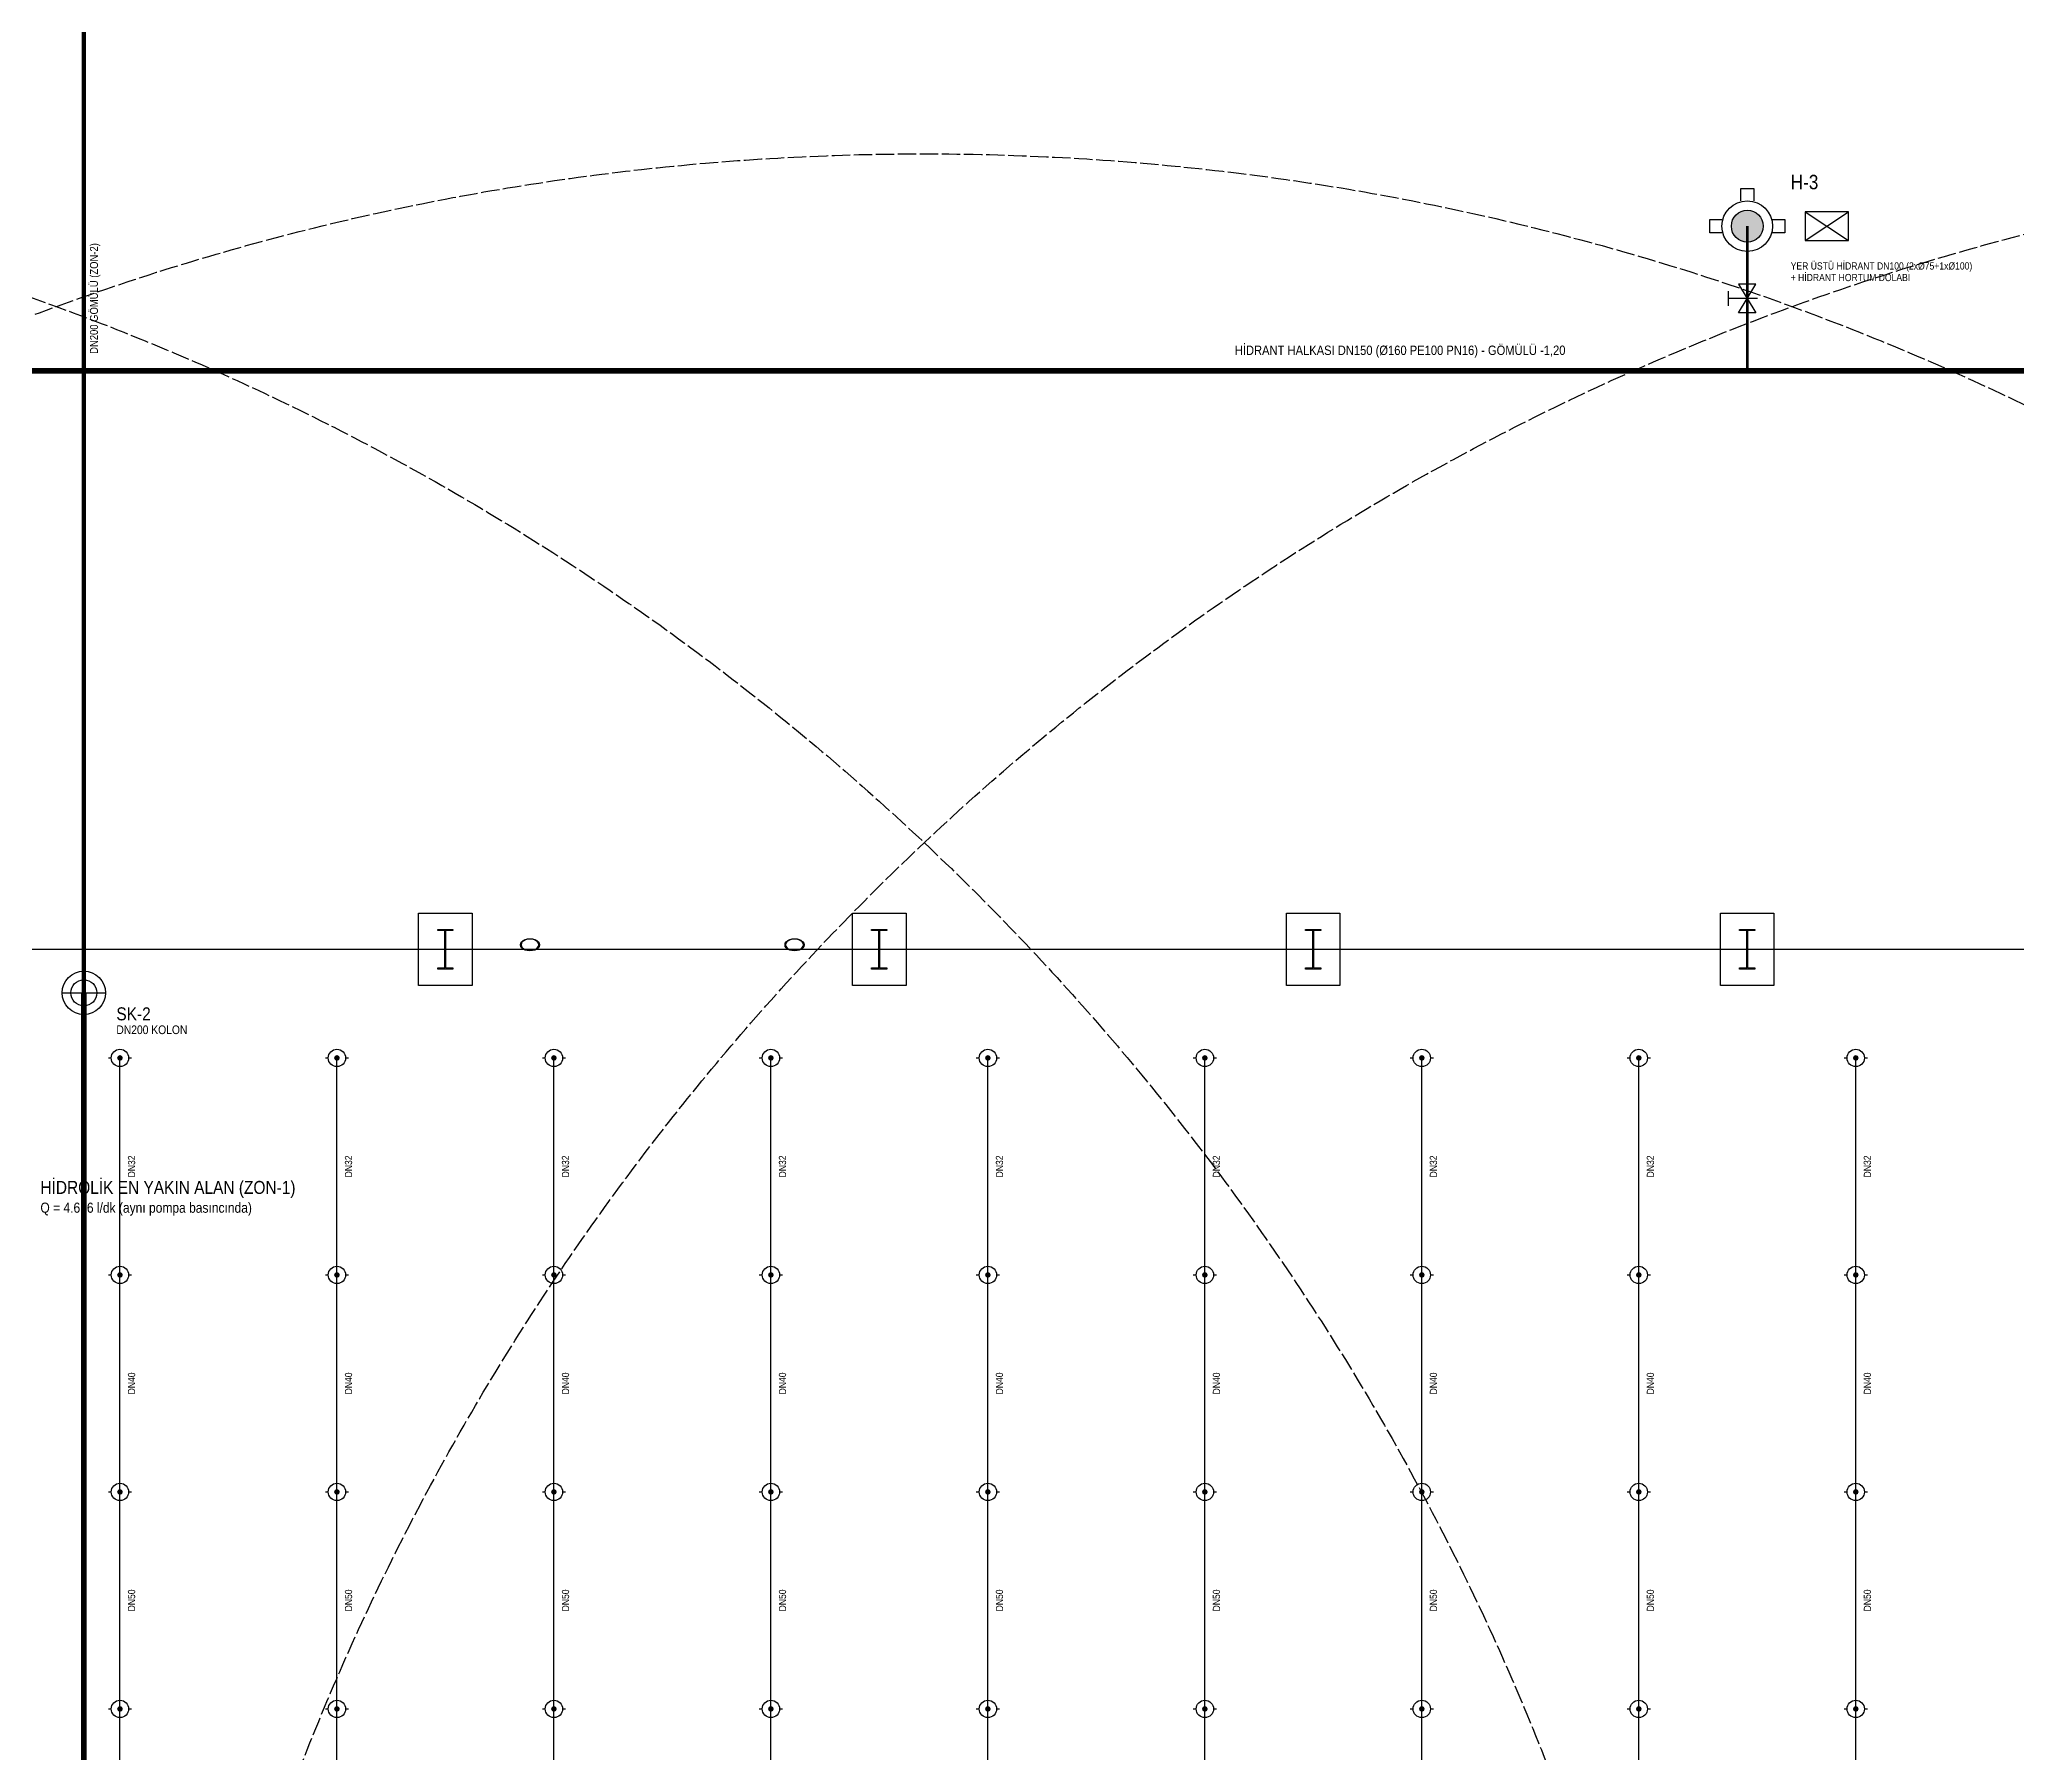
# Model space of a CAD drawing. Header units: centimetres. Extents: x 183171 to 202211, y -17274 to 19108.
# Drawn here: x 192648 to 195381, y 14346 to 16714 of the extents above; entities that cross this region are included whole.
import ezdxf
from ezdxf.enums import TextEntityAlignment as Align

# ---------------------------------------------------------------- set-up
doc = ezdxf.new("R2010")
doc.units = ezdxf.units.CM
doc.header["$LTSCALE"] = 20
doc.linetypes.add('DASHED', pattern=[1.524, 1.27, -0.254])
for name, color, linetype in [('ROTAS-MIMARI', 8, 'CONTINUOUS'), ('ROTAS-MIMARI-AKS', 8, 'CONTINUOUS'), ('ROTAS-MIMARI-KOLON', 8, 'CONTINUOUS'), ('ROTAS-YANGIN-ALAN', 6, 'CONTINUOUS'), ('ROTAS-YANGIN-BASLIK', 1, 'CONTINUOUS'), ('ROTAS-YANGIN-CAP', 2, 'CONTINUOUS'), ('ROTAS-YANGIN-DOLAP-ETKI', 9, 'DASHED'), ('ROTAS-YANGIN-HIDRANT', 4, 'CONTINUOUS'), ('ROTAS-YANGIN-HIDRANT-BORU', 4, 'DASHED'), ('ROTAS-YANGIN-SEMBOL', 1, 'CONTINUOUS'), ('ROTAS-YANGIN-SPR-ANA', 1, 'CONTINUOUS'), ('ROTAS-YANGIN-SPR-BORU', 1, 'CONTINUOUS'), ('ROTAS-YANGIN-SPR-GOMULU', 1, 'DASHED'), ('ROTAS-YANGIN-YAZI', 7, 'CONTINUOUS')]:
    doc.layers.add(name, color=color, linetype=linetype)
doc.styles.add('ROTAS', font='arial.ttf')

# ---------------------------------------------------------------- blocks, each defined once
blk = doc.blocks.new('ROTAS-SMB-SPR-DIK')
h = blk.add_hatch(color=256)
h.dxf.hatch_style = 1
h.paths.add_polyline_path([(4, 0), (2.8, 2.8), (0, 4), (-2.8, 2.8), (-4, 0), (-2.8, -2.8), (0, -4), (2.8, -2.8)])
for p, q in [((-16, 0), (-12, 0)), ((12, 0), (16, 0))]:
    blk.add_line(p, q)
blk.add_circle((0, 0), 12)
blk = doc.blocks.new('ROTAS-SMB-KOLON-YUK')
for p, q in [((0, -20), (0, 20)), ((-20, 0), (20, 0))]:
    blk.add_line(p, q)
for radius in [20, 12]:
    blk.add_circle((0, 0), radius)
blk = doc.blocks.new('ROTAS-SMB-KELEBEK')
for p, q in [((-5, 13), (5, 13)), ((0, 7), (0, 13)), ((0, -7), (0, 7))]:
    blk.add_line(p, q)
for points in [[(-10, -6), (-10, 6), (0, 0)], [(10, -6), (10, 6), (0, 0)]]:
    blk.add_lwpolyline(points, close=True)
blk = doc.blocks.new('ROTAS-SMB-HIDRANT')
h = blk.add_hatch(color=256)
h.dxf.hatch_style = 1
h.paths.add_polyline_path([(22, 0), (19.1, 11), (11, 19.1), (0, 22), (-11, 19.1), (-19.1, 11), (-22, 0), (-19.1, -11), (-11, -19.1), (0, -22), (11, -19.1), (19.1, -11)])
for points in [[(-9, 35), (-9, 52), (9, 52), (9, 35)], [(-35, -9), (-52, -9), (-52, 9), (-35, 9)], [(35, 9), (52, 9), (52, -9), (35, -9)]]:
    blk.add_lwpolyline(points)
for radius in [35, 22]:
    blk.add_circle((0, 0), radius)
blk = doc.blocks.new('ROTAS-SMB-HORTUM-DOLABI')
for p, q in [((-30, -20), (30, 20)), ((-30, 20), (30, -20))]:
    blk.add_line(p, q)
blk.add_lwpolyline([(-30, -20), (30, -20), (30, 20), (-30, 20)], close=True)

msp = doc.modelspace()

# ---------------------------------------------------------------- linework, layer by layer
at = {"layer": 'ROTAS-MIMARI'}
for points in [[(193245.8, 15406.3), (193171.8, 15406.3), (193171.8, 15506.3), (193245.8, 15506.3), (193245.8, 15406.3)], [(193845.8, 15406.3), (193771.8, 15406.3), (193771.8, 15506.3), (193845.8, 15506.3), (193845.8, 15406.3)], [(194445.8, 15406.3), (194371.8, 15406.3), (194371.8, 15506.3), (194445.8, 15506.3), (194445.8, 15406.3)], [(195045.8, 15406.3), (194971.8, 15406.3), (194971.8, 15506.3), (195045.8, 15506.3), (195045.8, 15406.3)]]:
    msp.add_lwpolyline(points, dxfattribs=at)
at = {"layer": 'ROTAS-MIMARI-AKS'}
msp.add_lwpolyline([(184958.8, 15456.3), (200258.8, 15456.3)], dxfattribs=at)
at = {"layer": 'ROTAS-MIMARI-KOLON'}
for points in [[(193198.3, 15483.8), (193198.3, 15483.8)], [(193198.3, 15483.8), (193198.3, 15483.8)], [(193198.3, 15482), (193198.3, 15483.8)], [(193198.3, 15483.8), (193219.3, 15483.8)], [(193208.2, 15482), (193198.3, 15482)], [(193208.2, 15430.5), (193208.2, 15482)], [(193219.3, 15482), (193209.3, 15482)], [(193209.3, 15482), (193209.3, 15430.5)], [(193219.3, 15483.8), (193219.3, 15482)], [(193322.5, 15470.6), (193325.9, 15470.9)], [(193325.9, 15470.9), (193329.3, 15470.6)], [(193688.3, 15470.6), (193691.7, 15470.9)], [(193691.7, 15470.9), (193695.1, 15470.6)], [(193798.3, 15483.8), (193798.3, 15483.8)], [(193798.3, 15483.8), (193798.3, 15483.8)], [(193798.3, 15482), (193798.3, 15483.8)], [(193798.3, 15483.8), (193819.3, 15483.8)], [(193808.2, 15482), (193798.3, 15482)], [(193808.2, 15430.5), (193808.2, 15482)], [(193819.3, 15482), (193809.3, 15482)], [(193809.3, 15482), (193809.3, 15430.5)], [(193819.3, 15483.8), (193819.3, 15482)], [(194398.3, 15483.8), (194398.3, 15483.8)], [(194398.3, 15483.8), (194398.3, 15483.8)], [(194398.3, 15482), (194398.3, 15483.8)], [(194398.3, 15483.8), (194419.3, 15483.8)], [(194408.2, 15482), (194398.3, 15482)], [(194408.2, 15430.5), (194408.2, 15482)], [(194419.3, 15482), (194409.3, 15482)], [(194409.3, 15482), (194409.3, 15430.5)], [(194419.3, 15483.8), (194419.3, 15482)], [(194998.3, 15483.8), (194998.3, 15483.8)], [(194998.3, 15483.8), (194998.3, 15483.8)], [(194998.3, 15482), (194998.3, 15483.8)], [(194998.3, 15483.8), (195019.3, 15483.8)], [(195008.2, 15482), (194998.3, 15482)], [(195008.2, 15430.5), (195008.2, 15482)], [(195019.3, 15482), (195009.3, 15482)], [(195009.3, 15482), (195009.3, 15430.5)], [(195019.3, 15483.8), (195019.3, 15482)], [(193312.7, 15462.5), (193313.1, 15464.7)], [(193313.1, 15460.3), (193312.7, 15462.5)], [(193313.8, 15463.1), (193313, 15463.9)], [(193313.1, 15464.7), (193314.5, 15466.7)], [(193314.5, 15458.3), (193313.1, 15460.3)], [(193314.1, 15464.5), (193313.6, 15462.5)], [(193313.6, 15462.5), (193314.1, 15460.5)], [(193315.3, 15466.4), (193314.1, 15464.5)], [(193314.1, 15460.5), (193315.3, 15458.6)], [(193314.5, 15466.7), (193316.6, 15468.5)], [(193316.6, 15456.6), (193314.5, 15458.3)], [(193317.2, 15468), (193315.3, 15466.4)], [(193315.3, 15458.6), (193317.2, 15457)], [(193316.6, 15468.5), (193319.3, 15469.8)], [(193319.3, 15455.2), (193316.6, 15456.6)], [(193319.8, 15469.3), (193317.2, 15468)], [(193317.2, 15457), (193319.8, 15455.7)], [(193319.3, 15469.8), (193322.5, 15470.6)], [(193322.5, 15454.4), (193319.3, 15455.2)], [(193322.7, 15470.1), (193319.8, 15469.3)], [(193319.8, 15455.7), (193322.7, 15455)], [(193322.5, 15454.4), (193321.6, 15455.3)], [(193325.9, 15454.1), (193322.5, 15454.4)], [(193325.9, 15470.3), (193322.7, 15470.1)], [(193322.7, 15455), (193325.9, 15454.7)], [(193329.1, 15470.1), (193325.9, 15470.3)], [(193325.9, 15454.7), (193329.1, 15455)], [(193329.3, 15454.4), (193325.9, 15454.1)], [(193332, 15469.3), (193329.1, 15470.1)], [(193329.1, 15455), (193332, 15455.7)], [(193329.3, 15470.6), (193332.5, 15469.8)], [(193332.5, 15455.2), (193329.3, 15454.4)], [(193334.5, 15468), (193332, 15469.3)], [(193332, 15455.7), (193334.5, 15457)], [(193332.5, 15469.8), (193335.2, 15468.5)], [(193335.2, 15456.6), (193332.5, 15455.2)], [(193338.6, 15464.7), (193334.5, 15468.8)], [(193336.5, 15466.4), (193334.5, 15468)], [(193334.5, 15457), (193336.5, 15458.6)], [(193335.2, 15468.5), (193337.3, 15466.7)], [(193337.3, 15458.3), (193335.2, 15456.6)], [(193337.7, 15464.5), (193336.5, 15466.4)], [(193336.5, 15458.6), (193337.7, 15460.5)], [(193337.3, 15466.7), (193338.6, 15464.7)], [(193338.6, 15460.3), (193337.3, 15458.3)], [(193338.1, 15462.5), (193337.7, 15464.5)], [(193337.7, 15460.5), (193338.1, 15462.5)], [(193338.6, 15464.7), (193338.6, 15464.7)], [(193338.6, 15464.7), (193339.1, 15462.5)], [(193339.1, 15462.5), (193338.6, 15460.3)], [(193678.5, 15462.5), (193678.9, 15464.7)], [(193678.9, 15460.3), (193678.5, 15462.5)], [(193679.6, 15463.1), (193678.8, 15463.9)], [(193678.9, 15464.7), (193680.3, 15466.7)], [(193680.3, 15458.3), (193678.9, 15460.3)], [(193679.8, 15464.5), (193679.4, 15462.5)], [(193679.4, 15462.5), (193679.8, 15460.5)], [(193681.1, 15466.4), (193679.8, 15464.5)], [(193679.8, 15460.5), (193681.1, 15458.6)], [(193680.3, 15466.7), (193682.4, 15468.5)], [(193682.4, 15456.6), (193680.3, 15458.3)], [(193683, 15468), (193681.1, 15466.4)], [(193681.1, 15458.6), (193683, 15457)], [(193682.4, 15468.5), (193685.1, 15469.8)], [(193685.1, 15455.2), (193682.4, 15456.6)], [(193685.6, 15469.3), (193683, 15468)], [(193683, 15457), (193685.6, 15455.7)], [(193685.1, 15469.8), (193688.3, 15470.6)], [(193688.3, 15454.4), (193685.1, 15455.2)], [(193688.5, 15470.1), (193685.6, 15469.3)], [(193685.6, 15455.7), (193688.5, 15455)], [(193688.3, 15454.4), (193687.4, 15455.3)], [(193691.7, 15454.1), (193688.3, 15454.4)], [(193691.7, 15470.3), (193688.5, 15470.1)], [(193688.5, 15455), (193691.7, 15454.7)], [(193694.9, 15470.1), (193691.7, 15470.3)], [(193691.7, 15454.7), (193694.9, 15455)], [(193695.1, 15454.4), (193691.7, 15454.1)], [(193697.8, 15469.3), (193694.9, 15470.1)], [(193694.9, 15455), (193697.8, 15455.7)], [(193695.1, 15470.6), (193698.3, 15469.8)], [(193698.3, 15455.2), (193695.1, 15454.4)], [(193700.3, 15468), (193697.8, 15469.3)], [(193697.8, 15455.7), (193700.3, 15457)], [(193698.3, 15469.8), (193701, 15468.5)], [(193701, 15456.6), (193698.3, 15455.2)], [(193704.4, 15464.7), (193700.3, 15468.8)], [(193702.3, 15466.4), (193700.3, 15468)], [(193700.3, 15457), (193702.3, 15458.6)], [(193701, 15468.5), (193703.1, 15466.7)], [(193703.1, 15458.3), (193701, 15456.6)], [(193703.5, 15464.5), (193702.3, 15466.4)], [(193702.3, 15458.6), (193703.5, 15460.5)], [(193703.1, 15466.7), (193704.4, 15464.7)], [(193704.4, 15460.3), (193703.1, 15458.3)], [(193703.9, 15462.5), (193703.5, 15464.5)], [(193703.5, 15460.5), (193703.9, 15462.5)], [(193704.4, 15464.7), (193704.9, 15462.5)], [(193704.9, 15462.5), (193704.4, 15460.3)], [(193198.3, 15428.8), (193198.3, 15430.5)], [(193198.3, 15430.5), (193208.2, 15430.5)], [(193219.3, 15428.8), (193198.3, 15428.8)], [(193209.3, 15430.5), (193219.3, 15430.5)], [(193219.3, 15430.5), (193219.3, 15428.8)], [(193798.3, 15428.8), (193798.3, 15430.5)], [(193798.3, 15430.5), (193808.2, 15430.5)], [(193819.3, 15428.8), (193798.3, 15428.8)], [(193809.3, 15430.5), (193819.3, 15430.5)], [(193819.3, 15430.5), (193819.3, 15428.8)], [(194398.3, 15428.8), (194398.3, 15430.5)], [(194398.3, 15430.5), (194408.2, 15430.5)], [(194419.3, 15428.8), (194398.3, 15428.8)], [(194409.3, 15430.5), (194419.3, 15430.5)], [(194419.3, 15430.5), (194419.3, 15428.8)], [(194998.3, 15428.8), (194998.3, 15430.5)], [(194998.3, 15430.5), (195008.2, 15430.5)], [(195019.3, 15428.8), (194998.3, 15428.8)], [(195009.3, 15430.5), (195019.3, 15430.5)], [(195019.3, 15430.5), (195019.3, 15428.8)]]:
    msp.add_lwpolyline(points, dxfattribs=at)
at = {"layer": 'ROTAS-YANGIN-DOLAP-ETKI'}
for centre in [(191471, 13056), (193871, 13056), (196271, 13056), (198671, 13056)]:
    msp.add_circle(centre, 3500, dxfattribs=at)
at = {"layer": 'ROTAS-YANGIN-HIDRANT-BORU', "const_width": 4}
msp.add_lwpolyline([(195009, 16256), (195009, 16456)], dxfattribs=at)
at = {"layer": 'ROTAS-YANGIN-HIDRANT-BORU', "const_width": 8}
msp.add_lwpolyline([(184609, 7456), (200609, 7456), (200609, 16256), (184609, 16256)], close=True, dxfattribs=at)
at = {"layer": 'ROTAS-YANGIN-SPR-ANA'}
for points, const_width in [([(192709, 15486), (192709, 15396)], 6), ([(192709, 15396), (192709, 10736)], 8)]:
    msp.add_lwpolyline(points, dxfattribs=dict(at, const_width=const_width))
at = {"layer": 'ROTAS-YANGIN-SPR-BORU'}
for p, q in [((192759, 15006), (192759, 15306)), ((193059, 15006), (193059, 15306)), ((193359, 15006), (193359, 15306)), ((193659, 15006), (193659, 15306)), ((193959, 15006), (193959, 15306)), ((194259, 15006), (194259, 15306)), ((194559, 15006), (194559, 15306)), ((194859, 15006), (194859, 15306)), ((195159, 15006), (195159, 15306)), ((192759, 14706), (192759, 15006)), ((193059, 14706), (193059, 15006)), ((193359, 14706), (193359, 15006)), ((193659, 14706), (193659, 15006)), ((193959, 14706), (193959, 15006)), ((194259, 14706), (194259, 15006)), ((194559, 14706), (194559, 15006)), ((194859, 14706), (194859, 15006)), ((195159, 14706), (195159, 15006)), ((192759, 14406), (192759, 14706)), ((193059, 14406), (193059, 14706)), ((193359, 14406), (193359, 14706)), ((193659, 14406), (193659, 14706)), ((193959, 14406), (193959, 14706)), ((194259, 14406), (194259, 14706)), ((194559, 14406), (194559, 14706)), ((194859, 14406), (194859, 14706)), ((195159, 14406), (195159, 14706)), ((192759, 14106), (192759, 14406)), ((193059, 14106), (193059, 14406)), ((193359, 14106), (193359, 14406)), ((193659, 14106), (193659, 14406)), ((193959, 14106), (193959, 14406)), ((194259, 14106), (194259, 14406)), ((194559, 14106), (194559, 14406)), ((194859, 14106), (194859, 14406)), ((195159, 14106), (195159, 14406))]:
    msp.add_line(p, q, dxfattribs=at)
at = {"layer": 'ROTAS-YANGIN-SPR-GOMULU', "const_width": 6}
msp.add_lwpolyline([(192709, 16916), (192709, 15486)], dxfattribs=at)

# ---------------------------------------------------------------- block references
at = {"layer": 'ROTAS-YANGIN-BASLIK'}
for p in [(192759, 15306), (193059, 15306), (193359, 15306), (193659, 15306), (193959, 15306), (194259, 15306), (194559, 15306), (194859, 15306), (195159, 15306), (192759, 15006), (193059, 15006), (193359, 15006), (193659, 15006), (193959, 15006), (194259, 15006), (194559, 15006), (194859, 15006), (195159, 15006), (192759, 14706), (193059, 14706), (193359, 14706), (193659, 14706), (193959, 14706), (194259, 14706), (194559, 14706), (194859, 14706), (195159, 14706), (192759, 14406), (193059, 14406), (193359, 14406), (193659, 14406), (193959, 14406), (194259, 14406), (194559, 14406), (194859, 14406), (195159, 14406)]:
    msp.add_blockref('ROTAS-SMB-SPR-DIK', p, dxfattribs=at)
at = {"layer": 'ROTAS-YANGIN-HIDRANT'}
for name, p in [('ROTAS-SMB-HIDRANT', (195009, 16456)), ('ROTAS-SMB-HORTUM-DOLABI', (195119, 16456))]:
    msp.add_blockref(name, p, dxfattribs=at)
at = {"layer": 'ROTAS-YANGIN-HIDRANT', "xscale": 2, "yscale": 2, "rotation": 90}
msp.add_blockref('ROTAS-SMB-KELEBEK', (195009, 16356), dxfattribs=at)
at = {"layer": 'ROTAS-YANGIN-SEMBOL', "xscale": 1.5, "yscale": 1.5}
msp.add_blockref('ROTAS-SMB-KOLON-YUK', (192709, 15396), dxfattribs=at)

# ---------------------------------------------------------------- texts
at = {"layer": 'ROTAS-YANGIN-ALAN', "style": 'ROTAS', "width": 0.85}
for s, height, p in [('HİDROLİK EN YAKIN ALAN (ZON-1)', 18, (192649, 15136)), ('Q = 4.616 l/dk (aynı pompa basıncında)', 14, (192649, 15106))]:
    msp.add_text(s, height=height, dxfattribs=at).set_placement(p, align=Align.TOP_LEFT)
at = {"layer": 'ROTAS-YANGIN-CAP', "style": 'ROTAS', "width": 0.85}
for s, height, p in [('DN200 GÖMÜLÜ (ZON-2)', 11, (192723, 16356)), ('DN32', 10, (192775, 15156)), ('DN32', 10, (193075, 15156)), ('DN32', 10, (193375, 15156)), ('DN32', 10, (193675, 15156)), ('DN32', 10, (193975, 15156)), ('DN32', 10, (194275, 15156)), ('DN32', 10, (194575, 15156)), ('DN32', 10, (194875, 15156)), ('DN32', 10, (195175, 15156)), ('DN40', 10, (192775, 14856)), ('DN40', 10, (193075, 14856)), ('DN40', 10, (193375, 14856)), ('DN40', 10, (193675, 14856)), ('DN40', 10, (193975, 14856)), ('DN40', 10, (194275, 14856)), ('DN40', 10, (194575, 14856)), ('DN40', 10, (194875, 14856)), ('DN40', 10, (195175, 14856)), ('DN50', 10, (192775, 14556)), ('DN50', 10, (193075, 14556)), ('DN50', 10, (193375, 14556)), ('DN50', 10, (193675, 14556)), ('DN50', 10, (193975, 14556)), ('DN50', 10, (194275, 14556)), ('DN50', 10, (194575, 14556)), ('DN50', 10, (194875, 14556)), ('DN50', 10, (195175, 14556))]:
    msp.add_text(s, height=height, rotation=90, dxfattribs=at).set_placement(p, align=Align.MIDDLE_CENTER)
msp.add_text('HİDRANT HALKASI DN150 (Ø160 PE100 PN16) - GÖMÜLÜ -1,20', height=13, dxfattribs=at).set_placement((194529, 16274), align=Align.BOTTOM_CENTER)
msp.add_text('DN200 KOLON', height=12, dxfattribs=at).set_placement((192754, 15351), align=Align.TOP_LEFT)
at = {"layer": 'ROTAS-YANGIN-HIDRANT', "style": 'ROTAS', "width": 0.85}
msp.add_text('H-3', height=20, dxfattribs=at).set_placement((195069, 16501), align=Align.BOTTOM_LEFT)
for s, p in [('YER ÜSTÜ HİDRANT DN100 (2xØ75+1xØ100)', (195069, 16406)), ('+ HİDRANT HORTUM DOLABI', (195069, 16390))]:
    msp.add_text(s, height=10, dxfattribs=at).set_placement(p, align=Align.TOP_LEFT)
at = {"layer": 'ROTAS-YANGIN-YAZI', "style": 'ROTAS', "width": 0.85}
msp.add_text('SK-2', height=18, dxfattribs=at).set_placement((192754, 15376), align=Align.TOP_LEFT)

doc.saveas('drawing.dxf')
